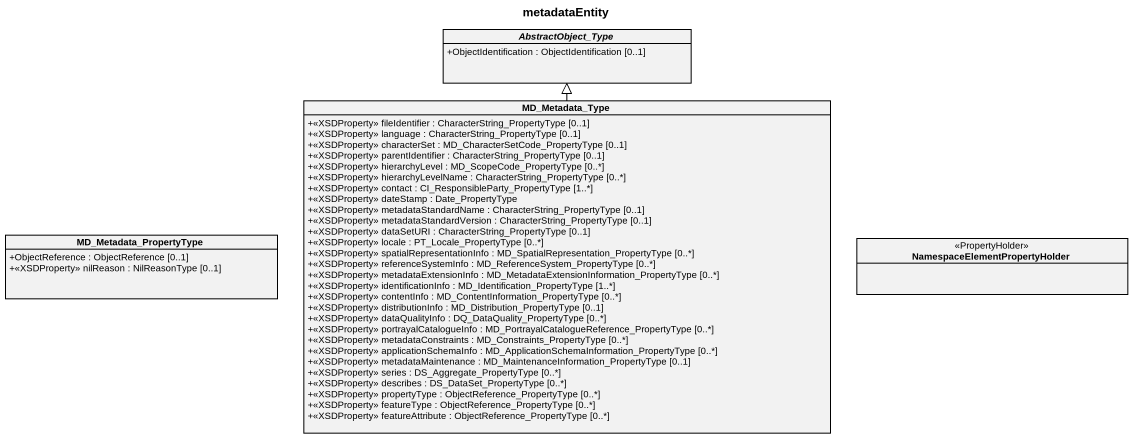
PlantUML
@startuml
title metadataEntity
hide circle
hide empty members
skinparam classAttributeIconSize 0
abstract class AbstractObject_Type {
  +ObjectIdentification : ObjectIdentification [0..1]
}
class MD_Metadata_Type {
  +<<XSDProperty>> fileIdentifier : CharacterString_PropertyType [0..1]
  +<<XSDProperty>> language : CharacterString_PropertyType [0..1]
  +<<XSDProperty>> characterSet : MD_CharacterSetCode_PropertyType [0..1]
  +<<XSDProperty>> parentIdentifier : CharacterString_PropertyType [0..1]
  +<<XSDProperty>> hierarchyLevel : MD_ScopeCode_PropertyType [0..*]
  +<<XSDProperty>> hierarchyLevelName : CharacterString_PropertyType [0..*]
  +<<XSDProperty>> contact : CI_ResponsibleParty_PropertyType [1..*]
  +<<XSDProperty>> dateStamp : Date_PropertyType
  +<<XSDProperty>> metadataStandardName : CharacterString_PropertyType [0..1]
  +<<XSDProperty>> metadataStandardVersion : CharacterString_PropertyType [0..1]
  +<<XSDProperty>> dataSetURI : CharacterString_PropertyType [0..1]
  +<<XSDProperty>> locale : PT_Locale_PropertyType [0..*]
  +<<XSDProperty>> spatialRepresentationInfo : MD_SpatialRepresentation_PropertyType [0..*]
  +<<XSDProperty>> referenceSystemInfo : MD_ReferenceSystem_PropertyType [0..*]
  +<<XSDProperty>> metadataExtensionInfo : MD_MetadataExtensionInformation_PropertyType [0..*]
  +<<XSDProperty>> identificationInfo : MD_Identification_PropertyType [1..*]
  +<<XSDProperty>> contentInfo : MD_ContentInformation_PropertyType [0..*]
  +<<XSDProperty>> distributionInfo : MD_Distribution_PropertyType [0..1]
  +<<XSDProperty>> dataQualityInfo : DQ_DataQuality_PropertyType [0..*]
  +<<XSDProperty>> portrayalCatalogueInfo : MD_PortrayalCatalogueReference_PropertyType [0..*]
  +<<XSDProperty>> metadataConstraints : MD_Constraints_PropertyType [0..*]
  +<<XSDProperty>> applicationSchemaInfo : MD_ApplicationSchemaInformation_PropertyType [0..*]
  +<<XSDProperty>> metadataMaintenance : MD_MaintenanceInformation_PropertyType [0..1]
  +<<XSDProperty>> series : DS_Aggregate_PropertyType [0..*]
  +<<XSDProperty>> describes : DS_DataSet_PropertyType [0..*]
  +<<XSDProperty>> propertyType : ObjectReference_PropertyType [0..*]
  +<<XSDProperty>> featureType : ObjectReference_PropertyType [0..*]
  +<<XSDProperty>> featureAttribute : ObjectReference_PropertyType [0..*]
}
class MD_Metadata_PropertyType {
  +ObjectReference : ObjectReference [0..1]
  +<<XSDProperty>> nilReason : NilReasonType [0..1]
}
class "NamespaceElementPropertyHolder" as NamespaceElementPropertyHold <<PropertyHolder>>
MD_Metadata_Type -up-|> AbstractObject_Type
@enduml
